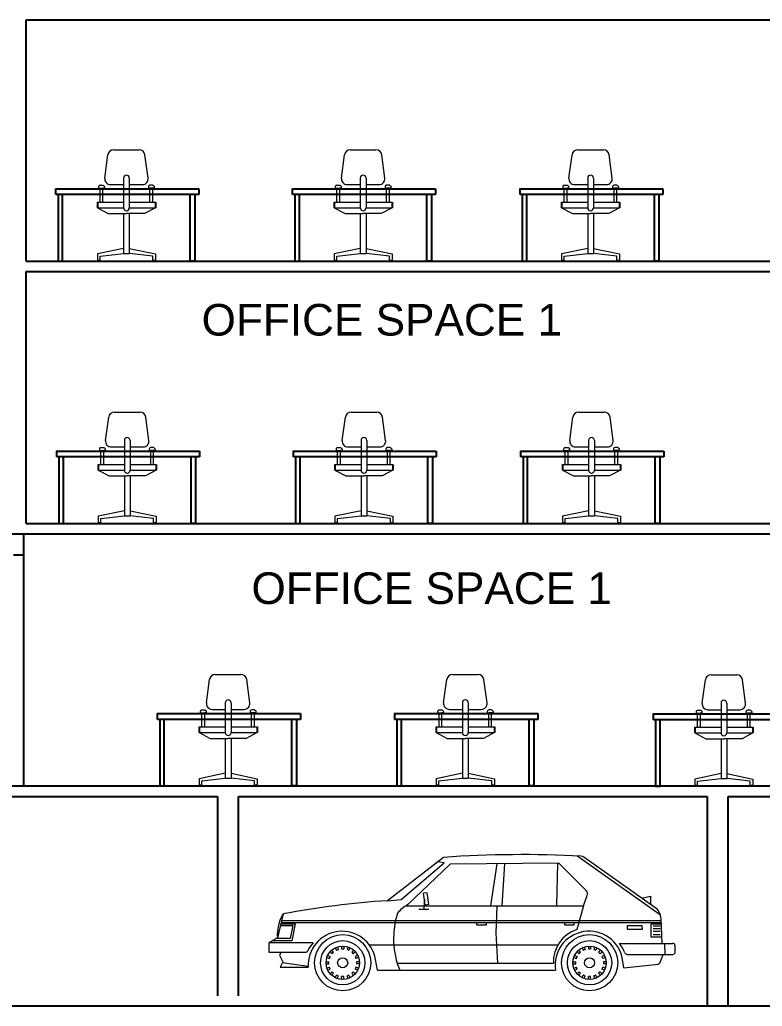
# Model space of a CAD drawing. Header units: millimetres. Extents: x 587797 to 2274247, y 1711 to 439204.
# Drawn here: x 886559 to 897173, y 278373 to 292473 of the extents above; entities that cross this region are included whole.
import ezdxf

# ---------------------------------------------------------------- set-up
doc = ezdxf.new("R2010")
doc.units = ezdxf.units.MM
doc.layers.add('finiture', color=7, linetype='Continuous', lineweight=20)
doc.styles.get("Standard").update_dxf_attribs({"font": 'arial.ttf'})

msp = doc.modelspace()

# ---------------------------------------------------------------- linework, layer by layer
for p, q in [((886650.089, 292472.571, 1025.827), (911635.96, 292472.571, 1025.827)), ((886650.089, 289022.571, 1025.827), (886650.089, 292472.571, 1025.827)), ((887068.657, 290055.093, 1025.827), (889118.345, 290055.093, 1025.827)), ((887076.127, 289973.338, 1025.827), (887076.127, 290055.093, 1025.827)), ((889118.345, 290055.093, 1025.827), (889118.345, 289973.338, 1025.827)), ((890452.034, 290055.093, 1025.827), (892501.722, 290055.093, 1025.827)), ((890459.504, 289973.338, 1025.827), (890459.504, 290055.093, 1025.827)), ((892501.722, 290055.093, 1025.827), (892501.722, 289973.338, 1025.827)), ((893703.401, 290055.093, 1025.827), (895753.089, 290055.093, 1025.827)), ((893710.871, 289973.338, 1025.827), (893710.871, 290055.093, 1025.827)), ((895753.089, 290055.093, 1025.827), (895753.089, 289973.338, 1025.827)), ((889118.345, 289973.338, 1025.827), (887076.127, 289973.338, 1025.827)), ((887106.454, 289973.338, 1025.827), (887106.454, 289022.571, 1025.827)), ((887172.439, 289022.571, 1025.827), (887172.439, 289973.338, 1025.827)), ((888995.505, 289022.571, 1025.827), (888995.505, 289973.338, 1025.827)), ((889061.49, 289973.338, 1025.827), (889061.49, 289022.571, 1025.827)), ((892501.722, 289973.338, 1025.827), (890459.504, 289973.338, 1025.827)), ((890489.831, 289973.338, 1025.827), (890489.831, 289022.571, 1025.827)), ((890555.816, 289022.571, 1025.827), (890555.816, 289973.338, 1025.827)), ((892378.882, 289022.571, 1025.827), (892378.882, 289973.338, 1025.827)), ((892444.867, 289973.338, 1025.827), (892444.867, 289022.571, 1025.827)), ((895753.089, 289973.338, 1025.827), (893710.871, 289973.338, 1025.827)), ((893741.198, 289973.338, 1025.827), (893741.198, 289022.571, 1025.827)), ((893807.183, 289022.571, 1025.827), (893807.183, 289973.338, 1025.827)), ((895630.249, 289022.571, 1025.827), (895630.249, 289973.338, 1025.827)), ((895696.234, 289973.338, 1025.827), (895696.234, 289022.571, 1025.827)), ((887668.971, 289867.098, 442.155), (887668.971, 289784.097, 442.155)), ((888498.972, 289867.098, 442.155), (888498.972, 289784.097, 442.155)), ((891052.348, 289867.098, 442.155), (891052.348, 289784.097, 442.155)), ((891882.35, 289867.098, 442.155), (891882.35, 289784.097, 442.155)), ((894303.715, 289867.098, 442.155), (894303.715, 289784.097, 442.155)), ((895133.717, 289867.098, 442.155), (895133.717, 289784.097, 442.155)), ((886650.089, 289022.571, 1025.827), (911635.96, 289022.571, 1025.827)), ((887106.454, 289022.571, 1025.827), (887106.454, 289022.571, 1025.827)), ((887106.454, 289022.571, 1025.827), (887172.439, 289022.571, 1025.827)), ((889061.49, 289022.571, 1025.827), (888995.505, 289022.571, 1025.827)), ((889061.49, 289022.571, 1025.827), (889061.49, 289022.571, 1025.827)), ((890489.831, 289022.571, 1025.827), (890489.831, 289022.571, 1025.827)), ((890489.831, 289022.571, 1025.827), (890555.816, 289022.571, 1025.827)), ((892444.867, 289022.571, 1025.827), (892378.882, 289022.571, 1025.827)), ((892444.867, 289022.571, 1025.827), (892444.867, 289022.571, 1025.827)), ((893741.198, 289022.571, 1025.827), (893741.198, 289022.571, 1025.827)), ((893741.198, 289022.571, 1025.827), (893807.183, 289022.571, 1025.827)), ((895696.234, 289022.571, 1025.827), (895630.249, 289022.571, 1025.827)), ((895696.234, 289022.571, 1025.827), (895696.234, 289022.571, 1025.827)), ((886650.089, 288872.571, 1025.827), (911635.96, 288872.571, 1025.827)), ((886650.089, 285272.571, 1025.827), (886650.089, 288872.571, 1025.827)), ((887080.802, 286305.093, 1025.827), (889130.49, 286305.093, 1025.827)), ((887088.272, 286223.338, 1025.827), (887088.272, 286305.093, 1025.827)), ((889130.49, 286305.093, 1025.827), (889130.49, 286223.338, 1025.827)), ((890464.179, 286305.093, 1025.827), (892513.867, 286305.093, 1025.827)), ((890471.649, 286223.338, 1025.827), (890471.649, 286305.093, 1025.827)), ((892513.867, 286305.093, 1025.827), (892513.867, 286223.338, 1025.827)), ((893715.546, 286305.093, 1025.827), (895765.234, 286305.093, 1025.827)), ((893723.016, 286223.338, 1025.827), (893723.016, 286305.093, 1025.827)), ((895765.234, 286305.093, 1025.827), (895765.234, 286223.338, 1025.827)), ((889130.49, 286223.338, 1025.827), (887088.272, 286223.338, 1025.827)), ((887118.599, 286223.338, 1025.827), (887118.599, 285272.571, 1025.827)), ((887184.584, 285272.571, 1025.827), (887184.584, 286223.338, 1025.827)), ((887681.116, 286117.098, 442.155), (887681.116, 286034.097, 442.155)), ((888511.118, 286117.098, 442.155), (888511.118, 286034.097, 442.155)), ((889007.65, 285272.571, 1025.827), (889007.65, 286223.338, 1025.827)), ((889073.635, 286223.338, 1025.827), (889073.635, 285272.571, 1025.827)), ((892513.867, 286223.338, 1025.827), (890471.649, 286223.338, 1025.827)), ((890501.976, 286223.338, 1025.827), (890501.976, 285272.571, 1025.827)), ((890567.961, 285272.571, 1025.827), (890567.961, 286223.338, 1025.827)), ((891064.494, 286117.098, 442.155), (891064.494, 286034.097, 442.155)), ((891894.495, 286117.098, 442.155), (891894.495, 286034.097, 442.155)), ((892391.027, 285272.571, 1025.827), (892391.027, 286223.338, 1025.827)), ((892457.012, 286223.338, 1025.827), (892457.012, 285272.571, 1025.827)), ((895765.234, 286223.338, 1025.827), (893723.016, 286223.338, 1025.827)), ((893753.343, 286223.338, 1025.827), (893753.343, 285272.571, 1025.827)), ((893819.328, 285272.571, 1025.827), (893819.328, 286223.338, 1025.827)), ((894315.861, 286117.098, 442.155), (894315.861, 286034.097, 442.155)), ((895145.862, 286117.098, 442.155), (895145.862, 286034.097, 442.155)), ((895642.394, 285272.571, 1025.827), (895642.394, 286223.338, 1025.827)), ((895708.379, 286223.338, 1025.827), (895708.379, 285272.571, 1025.827)), ((886650.089, 285272.571, 1025.827), (911635.96, 285272.571, 1025.827)), ((887118.599, 285272.571, 1025.827), (887118.599, 285272.571, 1025.827)), ((887118.599, 285272.571, 1025.827), (887184.584, 285272.571, 1025.827)), ((889073.635, 285272.571, 1025.827), (889007.65, 285272.571, 1025.827)), ((889073.635, 285272.571, 1025.827), (889073.635, 285272.571, 1025.827)), ((890501.976, 285272.571, 1025.827), (890501.976, 285272.571, 1025.827)), ((890501.976, 285272.571, 1025.827), (890567.961, 285272.571, 1025.827)), ((892457.012, 285272.571, 1025.827), (892391.027, 285272.571, 1025.827)), ((892457.012, 285272.571, 1025.827), (892457.012, 285272.571, 1025.827)), ((893753.343, 285272.571, 1025.827), (893753.343, 285272.571, 1025.827)), ((893753.343, 285272.571, 1025.827), (893819.328, 285272.571, 1025.827)), ((895708.379, 285272.571, 1025.827), (895642.394, 285272.571, 1025.827)), ((895708.379, 285272.571, 1025.827), (895708.379, 285272.571, 1025.827)), ((863015.96, 285122.571, 1025.827), (896635.96, 285122.571, 1025.827)), ((886618.205, 281522.571, 1025.827), (886618.205, 285122.571, 1025.827)), ((896635.96, 285122.571, 1025.827), (911635.96, 285122.571, 1025.827)), ((886468.205, 284822.571, 1025.827), (886618.205, 284822.571, 1025.827)), ((888522.204, 282555.093, 1025.827), (890571.892, 282555.093, 1025.827)), ((888529.674, 282473.338, 1025.827), (888529.674, 282555.093, 1025.827)), ((890571.892, 282473.338, 1025.827), (888529.674, 282473.338, 1025.827)), ((888560.001, 282473.338, 1025.827), (888560.001, 281522.571, 1025.827)), ((888625.986, 281522.571, 1025.827), (888625.986, 282473.338, 1025.827)), ((890449.052, 281522.571, 1025.827), (890449.052, 282473.338, 1025.827)), ((890515.037, 282473.338, 1025.827), (890515.037, 281522.571, 1025.827)), ((890571.892, 282555.093, 1025.827), (890571.892, 282473.338, 1025.827)), ((891913.144, 282555.093, 1025.827), (893962.832, 282555.093, 1025.827)), ((891920.614, 282473.338, 1025.827), (891920.614, 282555.093, 1025.827)), ((893962.832, 282473.338, 1025.827), (891920.614, 282473.338, 1025.827)), ((891950.941, 282473.338, 1025.827), (891950.941, 281522.571, 1025.827)), ((892016.926, 281522.571, 1025.827), (892016.926, 282473.338, 1025.827)), ((893839.992, 281522.571, 1025.827), (893839.992, 282473.338, 1025.827)), ((893905.977, 282473.338, 1025.827), (893905.977, 281522.571, 1025.827)), ((893962.832, 282555.093, 1025.827), (893962.832, 282473.338, 1025.827)), ((895609.23, 282550.265, 583.672), (897658.919, 282550.265, 583.672)), ((895616.7, 282468.509, 583.672), (895616.7, 282550.265, 583.672)), ((897658.919, 282468.509, 583.672), (895616.7, 282468.509, 583.672)), ((895647.028, 282468.509, 583.672), (895647.028, 281517.743, 583.672)), ((895713.013, 281517.743, 583.672), (895713.013, 282468.509, 583.672)), ((889122.518, 282367.098, 442.155), (889122.518, 282284.097, 442.155)), ((889952.52, 282367.098, 442.155), (889952.52, 282284.097, 442.155)), ((892513.458, 282367.098, 442.155), (892513.458, 282284.097, 442.155)), ((893343.46, 282367.098, 442.155), (893343.46, 282284.097, 442.155)), ((896209.545, 282362.269), (896209.545, 282279.269)), ((897039.546, 282362.269), (897039.546, 282279.269)), ((863015.96, 281522.571, 1025.827), (954555.96, 281522.571, 1025.827)), ((888560.001, 281522.571, 1025.827), (888560.001, 281522.571, 1025.827)), ((888560.001, 281522.571, 1025.827), (888625.986, 281522.571, 1025.827)), ((890515.037, 281522.571, 1025.827), (890449.052, 281522.571, 1025.827)), ((890515.037, 281522.571, 1025.827), (890515.037, 281522.571, 1025.827)), ((891950.941, 281522.571, 1025.827), (891950.941, 281522.571, 1025.827)), ((891950.941, 281522.571, 1025.827), (892016.926, 281522.571, 1025.827)), ((893905.977, 281522.571, 1025.827), (893839.992, 281522.571, 1025.827)), ((893905.977, 281522.571, 1025.827), (893905.977, 281522.571, 1025.827)), ((895647.028, 281517.743, 583.672), (895647.028, 281517.743, 583.672)), ((895647.028, 281517.743, 583.672), (895713.013, 281517.743, 583.672)), ((875684.062, 281372.571, 1025.827), (889384.062, 281372.571, 1025.827)), ((884761.867, 281372.571, 1025.827), (889384.062, 281372.571, 1025.827)), ((889384.062, 281372.571), (889384.062, 278522.571)), ((889684.062, 281372.571, 1025.827), (896384.062, 281372.571, 1025.827)), ((889684.062, 281372.571, 1025.827), (896384.062, 281372.571, 1025.827)), ((889684.062, 278522.571), (889684.062, 281372.571)), ((896384.062, 281372.571), (896384.062, 278372.571, 1025.827)), ((896684.062, 281372.571, 1025.827), (924384.062, 281372.571, 1025.827)), ((896684.062, 281372.571, 1025.827), (924384.062, 281372.571, 1025.827)), ((896684.062, 278372.571, 1025.827), (896684.062, 281372.571)), ((954785.96, 278372.571, 1025.827), (862704.517, 278372.571, 1025.827))]:
    msp.add_line(p, q)
at = {"layer": 'finiture', "linetype": 'Continuous'}
for p, q in [((887900.706, 290614.099, 442.155), (888267.237, 290614.099, 442.155)), ((891284.083, 290614.099, 442.155), (891650.614, 290614.099, 442.155)), ((894535.451, 290614.099, 442.155), (894901.981, 290614.099, 442.155)), ((887774.081, 290210.09, 442.155), (887818.437, 290542.09, 442.155)), ((888393.863, 290210.09, 442.155), (888349.506, 290542.09, 442.155)), ((891157.458, 290210.09, 442.155), (891201.814, 290542.09, 442.155)), ((891777.24, 290210.09, 442.155), (891732.883, 290542.09, 442.155)), ((894408.825, 290210.09, 442.155), (894453.181, 290542.09, 442.155)), ((895028.607, 290210.09, 442.155), (894984.251, 290542.09, 442.155)), ((888042.472, 290210.09, 442.155), (888042.472, 289784.097, 442.155)), ((888125.472, 290210.09, 442.155), (888125.472, 289784.097, 442.155)), ((891425.849, 290210.09, 442.155), (891425.849, 289784.097, 442.155)), ((891508.849, 290210.09, 442.155), (891508.849, 289784.097, 442.155)), ((894677.216, 290210.09, 442.155), (894677.216, 289784.097, 442.155)), ((894760.216, 290210.09, 442.155), (894760.216, 289784.097, 442.155)), ((887686.751, 290065.838, 442.155), (887749.228, 290065.838, 442.155)), ((887707.727, 290107.339, 442.155), (887749.228, 290107.339, 442.155)), ((887707.727, 289867.098, 442.155), (887707.727, 290065.838, 442.155)), ((887749.228, 289867.098, 442.155), (887749.228, 290065.838, 442.155)), ((887770.204, 290065.838, 442.155), (887749.228, 290065.838, 442.155)), ((887856.35, 290116.098, 442.155), (888042.472, 290116.098, 442.155)), ((888125.472, 290116.098, 442.155), (888311.594, 290116.098, 442.155)), ((888397.739, 290065.838, 442.155), (888418.716, 290065.838, 442.155)), ((888460.216, 290107.339, 442.155), (888418.716, 290107.339, 442.155)), ((888481.193, 290065.838, 442.155), (888418.716, 290065.838, 442.155)), ((888418.716, 289867.098, 442.155), (888418.716, 290065.838, 442.155)), ((888460.216, 289867.098, 442.155), (888460.216, 290065.838, 442.155)), ((891070.128, 290065.838, 442.155), (891132.605, 290065.838, 442.155)), ((891091.105, 290107.339, 442.155), (891132.605, 290107.339, 442.155)), ((891091.105, 289867.098, 442.155), (891091.105, 290065.838, 442.155)), ((891132.605, 289867.098, 442.155), (891132.605, 290065.838, 442.155)), ((891153.582, 290065.838, 442.155), (891132.605, 290065.838, 442.155)), ((891239.727, 290116.098, 442.155), (891425.849, 290116.098, 442.155)), ((891508.849, 290116.098, 442.155), (891694.971, 290116.098, 442.155)), ((891781.116, 290065.838, 442.155), (891802.093, 290065.838, 442.155)), ((891843.593, 290107.339, 442.155), (891802.093, 290107.339, 442.155)), ((891864.57, 290065.838, 442.155), (891802.093, 290065.838, 442.155)), ((891802.093, 289867.098, 442.155), (891802.093, 290065.838, 442.155)), ((891843.593, 289867.098, 442.155), (891843.593, 290065.838, 442.155)), ((894321.495, 290065.838, 442.155), (894383.972, 290065.838, 442.155)), ((894342.472, 290107.339, 442.155), (894383.972, 290107.339, 442.155)), ((894342.472, 289867.098, 442.155), (894342.472, 290065.838, 442.155)), ((894383.972, 289867.098, 442.155), (894383.972, 290065.838, 442.155)), ((894404.949, 290065.838, 442.155), (894383.972, 290065.838, 442.155)), ((894491.094, 290116.098, 442.155), (894677.216, 290116.098, 442.155)), ((894760.216, 290116.098, 442.155), (894946.338, 290116.098, 442.155)), ((895032.483, 290065.838, 442.155), (895053.46, 290065.838, 442.155)), ((895094.96, 290107.339, 442.155), (895053.46, 290107.339, 442.155)), ((895115.937, 290065.838, 442.155), (895053.46, 290065.838, 442.155)), ((895053.46, 289867.098, 442.155), (895053.46, 290065.838, 442.155)), ((895094.96, 289867.098, 442.155), (895094.96, 290065.838, 442.155)), ((887668.971, 289867.098, 442.155), (888042.472, 289867.098, 442.155)), ((887668.971, 289784.097, 442.155), (887825.389, 289701.666, 442.155)), ((887668.971, 289784.097, 442.155), (888042.472, 289784.097, 442.155)), ((888125.472, 289867.098, 442.155), (888498.972, 289867.098, 442.155)), ((888125.472, 289784.097, 442.155), (888498.972, 289784.097, 442.155)), ((888498.972, 289784.097, 442.155), (888342.554, 289701.666, 442.155)), ((891052.348, 289867.098, 442.155), (891425.849, 289867.098, 442.155)), ((891052.348, 289784.097, 442.155), (891208.766, 289701.666, 442.155)), ((891052.348, 289784.097, 442.155), (891425.849, 289784.097, 442.155)), ((891508.849, 289867.098, 442.155), (891882.35, 289867.098, 442.155)), ((891508.849, 289784.097, 442.155), (891882.35, 289784.097, 442.155)), ((891882.35, 289784.097, 442.155), (891725.931, 289701.666, 442.155)), ((894303.715, 289867.098, 442.155), (894677.216, 289867.098, 442.155)), ((894303.715, 289784.097, 442.155), (894460.134, 289701.666, 442.155)), ((894303.715, 289784.097, 442.155), (894677.216, 289784.097, 442.155)), ((894760.216, 289867.098, 442.155), (895133.717, 289867.098, 442.155)), ((894760.216, 289784.097, 442.155), (895133.717, 289784.097, 442.155)), ((895133.717, 289784.097, 442.155), (894977.298, 289701.666, 442.155)), ((887825.389, 289701.666, 442.155), (888083.972, 289701.666, 442.155)), ((888042.472, 289701.666, 442.155), (888042.472, 289131.77, 442.155)), ((888342.554, 289701.666, 442.155), (888083.972, 289701.666, 442.155)), ((888125.472, 289701.666, 442.155), (888125.472, 289131.77, 442.155)), ((891208.766, 289701.666, 442.155), (891467.349, 289701.666, 442.155)), ((891425.849, 289701.666, 442.155), (891425.849, 289131.77, 442.155)), ((891725.931, 289701.666, 442.155), (891467.349, 289701.666, 442.155)), ((891508.849, 289701.666, 442.155), (891508.849, 289131.77, 442.155)), ((894460.134, 289701.666, 442.155), (894718.716, 289701.666, 442.155)), ((894677.216, 289701.666, 442.155), (894677.216, 289131.77, 442.155)), ((894977.298, 289701.666, 442.155), (894718.716, 289701.666, 442.155)), ((894760.216, 289701.666, 442.155), (894760.216, 289131.77, 442.155)), ((888042.472, 289203.44, 442.155), (887668.971, 289125.255, 442.155)), ((888125.472, 289203.44, 442.155), (888498.972, 289125.255, 442.155)), ((891425.849, 289203.44, 442.155), (891052.348, 289125.255, 442.155)), ((891508.849, 289203.44, 442.155), (891882.35, 289125.255, 442.155)), ((894677.216, 289203.44, 442.155), (894303.715, 289125.255, 442.155)), ((894760.216, 289203.44, 442.155), (895133.717, 289125.255, 442.155)), ((887668.971, 289125.255, 442.155), (887668.971, 289037.096, 442.155)), ((887706.924, 289094.85, 442.155), (888042.472, 289131.77, 442.155)), ((887706.924, 289037.096, 442.155), (887706.924, 289094.85, 442.155)), ((888042.472, 289131.77, 442.155), (888125.472, 289131.77, 442.155)), ((888461.02, 289094.85, 442.155), (888125.472, 289131.77, 442.155)), ((888461.02, 289037.096, 442.155), (888461.02, 289094.85, 442.155)), ((888498.972, 289125.255, 442.155), (888498.972, 289037.096, 442.155)), ((891052.348, 289125.255, 442.155), (891052.348, 289037.096, 442.155)), ((891090.301, 289094.85, 442.155), (891425.849, 289131.77, 442.155)), ((891090.301, 289037.096, 442.155), (891090.301, 289094.85, 442.155)), ((891425.849, 289131.77, 442.155), (891508.849, 289131.77, 442.155)), ((891844.397, 289094.85, 442.155), (891508.849, 289131.77, 442.155)), ((891844.397, 289037.096, 442.155), (891844.397, 289094.85, 442.155)), ((891882.35, 289125.255, 442.155), (891882.35, 289037.096, 442.155)), ((894303.715, 289125.255, 442.155), (894303.715, 289037.096, 442.155)), ((894341.668, 289094.85, 442.155), (894677.216, 289131.77, 442.155)), ((894341.668, 289037.096, 442.155), (894341.668, 289094.85, 442.155)), ((894677.216, 289131.77, 442.155), (894760.216, 289131.77, 442.155)), ((895095.764, 289094.85, 442.155), (894760.216, 289131.77, 442.155)), ((895095.764, 289037.096, 442.155), (895095.764, 289094.85, 442.155)), ((895133.717, 289125.255, 442.155), (895133.717, 289037.096, 442.155)), ((887668.971, 289037.096, 442.155), (887706.924, 289037.096, 442.155)), ((888461.02, 289037.096, 442.155), (888498.972, 289037.096, 442.155)), ((891052.348, 289037.096, 442.155), (891090.301, 289037.096, 442.155)), ((891844.397, 289037.096, 442.155), (891882.35, 289037.096, 442.155)), ((894303.715, 289037.096, 442.155), (894341.668, 289037.096, 442.155)), ((895095.764, 289037.096, 442.155), (895133.717, 289037.096, 442.155)), ((887912.852, 286864.099, 442.155), (888279.382, 286864.099, 442.155)), ((891296.229, 286864.099, 442.155), (891662.76, 286864.099, 442.155)), ((894547.596, 286864.099, 442.155), (894914.127, 286864.099, 442.155)), ((887786.226, 286460.09, 442.155), (887830.582, 286792.09, 442.155)), ((888406.008, 286460.09, 442.155), (888361.652, 286792.09, 442.155)), ((891169.603, 286460.09, 442.155), (891213.96, 286792.09, 442.155)), ((891789.385, 286460.09, 442.155), (891745.029, 286792.09, 442.155)), ((894420.97, 286460.09, 442.155), (894465.327, 286792.09, 442.155)), ((895040.752, 286460.09, 442.155), (894996.396, 286792.09, 442.155)), ((888054.617, 286460.09, 442.155), (888054.617, 286034.097, 442.155)), ((888137.617, 286460.09, 442.155), (888137.617, 286034.097, 442.155)), ((891437.994, 286460.09, 442.155), (891437.994, 286034.097, 442.155)), ((891520.994, 286460.09, 442.155), (891520.994, 286034.097, 442.155)), ((894689.361, 286460.09, 442.155), (894689.361, 286034.097, 442.155)), ((894772.361, 286460.09, 442.155), (894772.361, 286034.097, 442.155)), ((887698.896, 286315.838, 442.155), (887761.373, 286315.838, 442.155)), ((887719.873, 286357.339, 442.155), (887761.373, 286357.339, 442.155)), ((887719.873, 286117.098, 442.155), (887719.873, 286315.838, 442.155)), ((887761.373, 286117.098, 442.155), (887761.373, 286315.838, 442.155)), ((887782.35, 286315.838, 442.155), (887761.373, 286315.838, 442.155)), ((887868.495, 286366.098, 442.155), (888054.617, 286366.098, 442.155)), ((888137.617, 286366.098, 442.155), (888323.739, 286366.098, 442.155)), ((888409.884, 286315.838, 442.155), (888430.861, 286315.838, 442.155)), ((888472.361, 286357.339, 442.155), (888430.861, 286357.339, 442.155)), ((888493.338, 286315.838, 442.155), (888430.861, 286315.838, 442.155)), ((888430.861, 286117.098, 442.155), (888430.861, 286315.838, 442.155)), ((888472.361, 286117.098, 442.155), (888472.361, 286315.838, 442.155)), ((891082.273, 286315.838, 442.155), (891144.75, 286315.838, 442.155)), ((891103.25, 286357.339, 442.155), (891144.75, 286357.339, 442.155)), ((891103.25, 286117.098, 442.155), (891103.25, 286315.838, 442.155)), ((891144.75, 286117.098, 442.155), (891144.75, 286315.838, 442.155)), ((891165.727, 286315.838, 442.155), (891144.75, 286315.838, 442.155)), ((891251.872, 286366.098, 442.155), (891437.994, 286366.098, 442.155)), ((891520.994, 286366.098, 442.155), (891707.116, 286366.098, 442.155)), ((891793.262, 286315.838, 442.155), (891814.238, 286315.838, 442.155)), ((891855.738, 286357.339, 442.155), (891814.238, 286357.339, 442.155)), ((891876.715, 286315.838, 442.155), (891814.238, 286315.838, 442.155)), ((891814.238, 286117.098, 442.155), (891814.238, 286315.838, 442.155)), ((891855.738, 286117.098, 442.155), (891855.738, 286315.838, 442.155)), ((894333.64, 286315.838, 442.155), (894396.117, 286315.838, 442.155)), ((894354.617, 286357.339, 442.155), (894396.117, 286357.339, 442.155)), ((894354.617, 286117.098, 442.155), (894354.617, 286315.838, 442.155)), ((894396.117, 286117.098, 442.155), (894396.117, 286315.838, 442.155)), ((894417.094, 286315.838, 442.155), (894396.117, 286315.838, 442.155)), ((894503.239, 286366.098, 442.155), (894689.361, 286366.098, 442.155)), ((894772.361, 286366.098, 442.155), (894958.483, 286366.098, 442.155)), ((895044.629, 286315.838, 442.155), (895065.605, 286315.838, 442.155)), ((895107.106, 286357.339, 442.155), (895065.605, 286357.339, 442.155)), ((895128.082, 286315.838, 442.155), (895065.605, 286315.838, 442.155)), ((895065.605, 286117.098, 442.155), (895065.605, 286315.838, 442.155)), ((895107.106, 286117.098, 442.155), (895107.106, 286315.838, 442.155)), ((887681.116, 286117.098, 442.155), (888054.617, 286117.098, 442.155)), ((888137.617, 286117.098, 442.155), (888511.118, 286117.098, 442.155)), ((891064.494, 286117.098, 442.155), (891437.994, 286117.098, 442.155)), ((891520.994, 286117.098, 442.155), (891894.495, 286117.098, 442.155)), ((894315.861, 286117.098, 442.155), (894689.361, 286117.098, 442.155)), ((894772.361, 286117.098, 442.155), (895145.862, 286117.098, 442.155)), ((887681.116, 286034.097, 442.155), (887837.535, 285951.666, 442.155)), ((887681.116, 286034.097, 442.155), (888054.617, 286034.097, 442.155)), ((887837.535, 285951.666, 442.155), (888096.117, 285951.666, 442.155)), ((888054.617, 285951.666, 442.155), (888054.617, 285381.77, 442.155)), ((888354.699, 285951.666, 442.155), (888096.117, 285951.666, 442.155)), ((888137.617, 286034.097, 442.155), (888511.118, 286034.097, 442.155)), ((888137.617, 285951.666, 442.155), (888137.617, 285381.77, 442.155)), ((888511.118, 286034.097, 442.155), (888354.699, 285951.666, 442.155)), ((891064.494, 286034.097, 442.155), (891220.912, 285951.666, 442.155)), ((891064.494, 286034.097, 442.155), (891437.994, 286034.097, 442.155)), ((891220.912, 285951.666, 442.155), (891479.494, 285951.666, 442.155)), ((891437.994, 285951.666, 442.155), (891437.994, 285381.77, 442.155)), ((891738.077, 285951.666, 442.155), (891479.494, 285951.666, 442.155)), ((891520.994, 286034.097, 442.155), (891894.495, 286034.097, 442.155)), ((891520.994, 285951.666, 442.155), (891520.994, 285381.77, 442.155)), ((891894.495, 286034.097, 442.155), (891738.077, 285951.666, 442.155)), ((894315.861, 286034.097, 442.155), (894472.279, 285951.666, 442.155)), ((894315.861, 286034.097, 442.155), (894689.361, 286034.097, 442.155)), ((894472.279, 285951.666, 442.155), (894730.861, 285951.666, 442.155)), ((894689.361, 285951.666, 442.155), (894689.361, 285381.77, 442.155)), ((894989.444, 285951.666, 442.155), (894730.861, 285951.666, 442.155)), ((894772.361, 286034.097, 442.155), (895145.862, 286034.097, 442.155)), ((894772.361, 285951.666, 442.155), (894772.361, 285381.77, 442.155)), ((895145.862, 286034.097, 442.155), (894989.444, 285951.666, 442.155)), ((888054.617, 285453.44, 442.155), (887681.116, 285375.255, 442.155)), ((888137.617, 285453.44, 442.155), (888511.118, 285375.255, 442.155)), ((891437.994, 285453.44, 442.155), (891064.494, 285375.255, 442.155)), ((891520.994, 285453.44, 442.155), (891894.495, 285375.255, 442.155)), ((894689.361, 285453.44, 442.155), (894315.861, 285375.255, 442.155)), ((894772.361, 285453.44, 442.155), (895145.862, 285375.255, 442.155)), ((887681.116, 285375.255, 442.155), (887681.116, 285287.096, 442.155)), ((887681.116, 285287.096, 442.155), (887719.069, 285287.096, 442.155)), ((887719.069, 285344.85, 442.155), (888054.617, 285381.77, 442.155)), ((887719.069, 285287.096, 442.155), (887719.069, 285344.85, 442.155)), ((888054.617, 285381.77, 442.155), (888137.617, 285381.77, 442.155)), ((888473.165, 285344.85, 442.155), (888137.617, 285381.77, 442.155)), ((888473.165, 285287.096, 442.155), (888473.165, 285344.85, 442.155)), ((888473.165, 285287.096, 442.155), (888511.118, 285287.096, 442.155)), ((888511.118, 285375.255, 442.155), (888511.118, 285287.096, 442.155)), ((891064.494, 285375.255, 442.155), (891064.494, 285287.096, 442.155)), ((891064.494, 285287.096, 442.155), (891102.446, 285287.096, 442.155)), ((891102.446, 285344.85, 442.155), (891437.994, 285381.77, 442.155)), ((891102.446, 285287.096, 442.155), (891102.446, 285344.85, 442.155)), ((891437.994, 285381.77, 442.155), (891520.994, 285381.77, 442.155)), ((891856.542, 285344.85, 442.155), (891520.994, 285381.77, 442.155)), ((891856.542, 285287.096, 442.155), (891856.542, 285344.85, 442.155)), ((891856.542, 285287.096, 442.155), (891894.495, 285287.096, 442.155)), ((891894.495, 285375.255, 442.155), (891894.495, 285287.096, 442.155)), ((894315.861, 285375.255, 442.155), (894315.861, 285287.096, 442.155)), ((894315.861, 285287.096, 442.155), (894353.813, 285287.096, 442.155)), ((894353.813, 285344.85, 442.155), (894689.361, 285381.77, 442.155)), ((894353.813, 285287.096, 442.155), (894353.813, 285344.85, 442.155)), ((894689.361, 285381.77, 442.155), (894772.361, 285381.77, 442.155)), ((895107.909, 285344.85, 442.155), (894772.361, 285381.77, 442.155)), ((895107.909, 285287.096, 442.155), (895107.909, 285344.85, 442.155)), ((895107.909, 285287.096, 442.155), (895145.862, 285287.096, 442.155)), ((895145.862, 285375.255, 442.155), (895145.862, 285287.096, 442.155)), ((889227.628, 282710.09, 442.155), (889271.984, 283042.09, 442.155)), ((889354.254, 283114.099, 442.155), (889720.784, 283114.099, 442.155)), ((889847.41, 282710.09, 442.155), (889803.054, 283042.09, 442.155)), ((892618.568, 282710.09, 442.155), (892662.924, 283042.09, 442.155)), ((892745.194, 283114.099, 442.155), (893111.724, 283114.099, 442.155)), ((893238.35, 282710.09, 442.155), (893193.993, 283042.09, 442.155)), ((896314.655, 282705.261), (896359.011, 283037.262)), ((896441.28, 283109.27), (896807.811, 283109.27)), ((896934.437, 282705.261), (896890.08, 283037.262)), ((889496.019, 282710.09, 442.155), (889496.019, 282284.097, 442.155)), ((889579.019, 282710.09, 442.155), (889579.019, 282284.097, 442.155)), ((892886.959, 282710.09, 442.155), (892886.959, 282284.097, 442.155)), ((892969.959, 282710.09, 442.155), (892969.959, 282284.097, 442.155)), ((896583.046, 282705.261), (896583.046, 282279.269)), ((896666.046, 282705.261), (896666.046, 282279.269)), ((889140.298, 282565.838, 442.155), (889202.775, 282565.838, 442.155)), ((889161.275, 282607.339, 442.155), (889202.775, 282607.339, 442.155)), ((889161.275, 282367.098, 442.155), (889161.275, 282565.838, 442.155)), ((889202.775, 282367.098, 442.155), (889202.775, 282565.838, 442.155)), ((889223.752, 282565.838, 442.155), (889202.775, 282565.838, 442.155)), ((889309.897, 282616.098, 442.155), (889496.019, 282616.098, 442.155)), ((889579.019, 282616.098, 442.155), (889765.141, 282616.098, 442.155)), ((889851.286, 282565.838, 442.155), (889872.263, 282565.838, 442.155)), ((889913.763, 282607.339, 442.155), (889872.263, 282607.339, 442.155)), ((889934.74, 282565.838, 442.155), (889872.263, 282565.838, 442.155)), ((889872.263, 282367.098, 442.155), (889872.263, 282565.838, 442.155)), ((889913.763, 282367.098, 442.155), (889913.763, 282565.838, 442.155)), ((892531.238, 282565.838, 442.155), (892593.715, 282565.838, 442.155)), ((892552.215, 282607.339, 442.155), (892593.715, 282607.339, 442.155)), ((892552.215, 282367.098, 442.155), (892552.215, 282565.838, 442.155)), ((892593.715, 282367.098, 442.155), (892593.715, 282565.838, 442.155)), ((892614.692, 282565.838, 442.155), (892593.715, 282565.838, 442.155)), ((892700.837, 282616.098, 442.155), (892886.959, 282616.098, 442.155)), ((892969.959, 282616.098, 442.155), (893156.081, 282616.098, 442.155)), ((893242.226, 282565.838, 442.155), (893263.203, 282565.838, 442.155)), ((893304.703, 282607.339, 442.155), (893263.203, 282607.339, 442.155)), ((893325.68, 282565.838, 442.155), (893263.203, 282565.838, 442.155)), ((893263.203, 282367.098, 442.155), (893263.203, 282565.838, 442.155)), ((893304.703, 282367.098, 442.155), (893304.703, 282565.838, 442.155)), ((896248.301, 282602.51), (896289.801, 282602.51)), ((896396.924, 282611.27), (896583.046, 282611.27)), ((896666.046, 282611.27), (896852.168, 282611.27)), ((897000.79, 282602.51), (896959.29, 282602.51)), ((896227.325, 282561.01), (896289.801, 282561.01)), ((896248.301, 282362.269), (896248.301, 282561.01)), ((896289.801, 282362.269), (896289.801, 282561.01)), ((896310.778, 282561.01), (896289.801, 282561.01)), ((896938.313, 282561.01), (896959.29, 282561.01)), ((897021.767, 282561.01), (896959.29, 282561.01)), ((896959.29, 282362.269), (896959.29, 282561.01)), ((897000.79, 282362.269), (897000.79, 282561.01)), ((889122.518, 282367.098, 442.155), (889496.019, 282367.098, 442.155)), ((889122.518, 282284.097, 442.155), (889278.937, 282201.666, 442.155)), ((889122.518, 282284.097, 442.155), (889496.019, 282284.097, 442.155)), ((889579.019, 282367.098, 442.155), (889952.52, 282367.098, 442.155)), ((889579.019, 282284.097, 442.155), (889952.52, 282284.097, 442.155)), ((889952.52, 282284.097, 442.155), (889796.101, 282201.666, 442.155)), ((892513.458, 282367.098, 442.155), (892886.959, 282367.098, 442.155)), ((892513.458, 282284.097, 442.155), (892669.876, 282201.666, 442.155)), ((892513.458, 282284.097, 442.155), (892886.959, 282284.097, 442.155)), ((892969.959, 282367.098, 442.155), (893343.46, 282367.098, 442.155)), ((892969.959, 282284.097, 442.155), (893343.46, 282284.097, 442.155)), ((893343.46, 282284.097, 442.155), (893187.041, 282201.666, 442.155)), ((896209.545, 282362.269), (896583.046, 282362.269)), ((896666.046, 282362.269), (897039.546, 282362.269)), ((889278.937, 282201.666, 442.155), (889537.519, 282201.666, 442.155)), ((889496.019, 282201.666, 442.155), (889496.019, 281631.77, 442.155)), ((889796.101, 282201.666, 442.155), (889537.519, 282201.666, 442.155)), ((889579.019, 282201.666, 442.155), (889579.019, 281631.77, 442.155)), ((892669.876, 282201.666, 442.155), (892928.459, 282201.666, 442.155)), ((892886.959, 282201.666, 442.155), (892886.959, 281631.77, 442.155)), ((893187.041, 282201.666, 442.155), (892928.459, 282201.666, 442.155)), ((892969.959, 282201.666, 442.155), (892969.959, 281631.77, 442.155)), ((896209.545, 282279.269), (896365.963, 282196.838)), ((896209.545, 282279.269), (896583.046, 282279.269)), ((896365.963, 282196.838), (896624.546, 282196.838)), ((896583.046, 282196.838), (896583.046, 281626.942)), ((896883.128, 282196.838), (896624.546, 282196.838)), ((896666.046, 282279.269), (897039.546, 282279.269)), ((896666.046, 282196.838), (896666.046, 281626.942)), ((897039.546, 282279.269), (896883.128, 282196.838)), ((889496.019, 281703.44, 442.155), (889122.518, 281625.255, 442.155)), ((889122.518, 281625.255, 442.155), (889122.518, 281537.096, 442.155)), ((889160.471, 281594.85, 442.155), (889496.019, 281631.77, 442.155)), ((889160.471, 281537.096, 442.155), (889160.471, 281594.85, 442.155)), ((889496.019, 281631.77, 442.155), (889579.019, 281631.77, 442.155)), ((889579.019, 281703.44, 442.155), (889952.52, 281625.255, 442.155)), ((889914.567, 281594.85, 442.155), (889579.019, 281631.77, 442.155)), ((889914.567, 281537.096, 442.155), (889914.567, 281594.85, 442.155)), ((889952.52, 281625.255, 442.155), (889952.52, 281537.096, 442.155)), ((892886.959, 281703.44, 442.155), (892513.458, 281625.255, 442.155)), ((892513.458, 281625.255, 442.155), (892513.458, 281537.096, 442.155)), ((892551.411, 281594.85, 442.155), (892886.959, 281631.77, 442.155)), ((892551.411, 281537.096, 442.155), (892551.411, 281594.85, 442.155)), ((892886.959, 281631.77, 442.155), (892969.959, 281631.77, 442.155)), ((892969.959, 281703.44, 442.155), (893343.46, 281625.255, 442.155)), ((893305.507, 281594.85, 442.155), (892969.959, 281631.77, 442.155)), ((893305.507, 281537.096, 442.155), (893305.507, 281594.85, 442.155)), ((893343.46, 281625.255, 442.155), (893343.46, 281537.096, 442.155)), ((896583.046, 281698.612), (896209.545, 281620.427)), ((896209.545, 281620.427), (896209.545, 281532.268)), ((896247.498, 281590.021), (896583.046, 281626.942)), ((896247.498, 281532.268), (896247.498, 281590.021)), ((896583.046, 281626.942), (896666.046, 281626.942)), ((896666.046, 281698.612), (897039.546, 281620.427)), ((897001.594, 281590.021), (896666.046, 281626.942)), ((897001.594, 281532.268), (897001.594, 281590.021)), ((897039.546, 281620.427), (897039.546, 281532.268)), ((889122.518, 281537.096, 442.155), (889160.471, 281537.096, 442.155)), ((889914.567, 281537.096, 442.155), (889952.52, 281537.096, 442.155)), ((892513.458, 281537.096, 442.155), (892551.411, 281537.096, 442.155)), ((893305.507, 281537.096, 442.155), (893343.46, 281537.096, 442.155)), ((896209.545, 281532.268), (896247.498, 281532.268)), ((897001.594, 281532.268), (897039.546, 281532.268))]:
    msp.add_line(p, q, dxfattribs=at)
at = {"layer": 'finiture'}
for p, q in [((892618.186, 280500.164), (891814.821, 279881.556)), ((895717.749, 279675.063), (894522.266, 280520.596)), ((895636.891, 279786.352), (894622.251, 280504.077)), ((892010.88, 279896.336), (892624.272, 280421.48)), ((892712.086, 280402.787), (892103.476, 279820.695)), ((892624.272, 280421.48), (892533.415, 280434.956)), ((894263.172, 280416.698), (892712.086, 280402.787)), ((893378.948, 280408.873), (893287.657, 279807.218)), ((893488.933, 280409.742), (893450.243, 279807.218)), ((894247.956, 280416.698), (894233.176, 279807.218)), ((894653.551, 280029.361), (894263.172, 280416.698)), ((891814.821, 279881.556), (892010.88, 279896.336)), ((892384.74, 279994.149), (892332.139, 279987.193)), ((892354.745, 279819.391), (892332.139, 279987.193)), ((892343.442, 279903.292), (892334.748, 279762.442)), ((892406.911, 279826.346), (892384.74, 279994.149)), ((894619.208, 279807.218), (894670.506, 279955.458)), ((895449.526, 279918.942), (895576.9, 279946.764)), ((895576.9, 279946.764), (895577.334, 279828.52)), ((892079.566, 279807.218), (894619.208, 279807.218)), ((892264.323, 279762.442), (892405.172, 279762.442)), ((892406.911, 279826.346), (892354.745, 279819.391)), ((893379.383, 279807.218), (893362.429, 279419.447)), ((894619.208, 279807.218), (894521.396, 279467.701)), ((895577.334, 279834.606), (895577.334, 279834.606)), ((890323.292, 279692.017), (890242.434, 279352.5)), ((895742.528, 279270.772), (895726.879, 279621.592)), ((890284.167, 279526.823), (890461.968, 279526.823)), ((890289.818, 279550.733), (890496.746, 279550.733)), ((890294.6, 279596.813), (895728.183, 279596.813)), ((890294.6, 279570.73), (895729.487, 279570.73)), ((890461.968, 279526.823), (890424.147, 279339.893)), ((890496.746, 279550.733), (890448.491, 279308.593)), ((893094.206, 279531.17), (893094.206, 279570.73)), ((893226.796, 279531.17), (893094.206, 279531.17)), ((893226.796, 279570.73), (893226.796, 279531.17)), ((894348.377, 279531.17), (894348.377, 279570.73)), ((894480.532, 279531.17), (894348.377, 279531.17)), ((894480.532, 279570.73), (894480.532, 279531.17)), ((895458.221, 279520.302), (895240.425, 279520.302)), ((895240.425, 279520.302), (895240.425, 279473.787)), ((895240.425, 279473.787), (895458.655, 279473.787)), ((895458.655, 279473.787), (895458.221, 279520.302)), ((895579.073, 279548.124), (895579.073, 279365.976)), ((895730.356, 279548.124), (895579.073, 279548.124)), ((895613.416, 279520.302), (895713.402, 279520.302)), ((895613.416, 279484.22), (895713.402, 279484.22)), ((890242.434, 279352.5), (890118.538, 279278.597)), ((890424.147, 279339.893), (890221.567, 279339.893)), ((893362.429, 279419.447), (893388.512, 278989.942)), ((895579.073, 279365.976), (895738.616, 279365.976)), ((895613.416, 279443.791), (895713.402, 279443.791)), ((895613.416, 279398.146), (895713.402, 279398.146)), ((890751.927, 279278.597), (890118.538, 279278.597)), ((890118.538, 279278.597), (890118.538, 279146.007)), ((890448.491, 279308.593), (890169.4, 279308.593)), ((891070.143, 279209.042), (891085.358, 279172.09)), ((891085.358, 279172.09), (891113.18, 279183.393)), ((891097.965, 279220.344), (891113.18, 279183.393)), ((891160.13, 279232.951), (891160.13, 279192.957)), ((891160.13, 279192.957), (891190.561, 279192.957)), ((891190.561, 279232.951), (891190.561, 279192.957)), ((891252.726, 279220.344), (891237.076, 279183.393)), ((891237.076, 279183.393), (891265.333, 279172.09)), ((891280.548, 279209.042), (891265.333, 279172.09)), ((891557.031, 279249.036), (894250.999, 279249.036)), ((894599.211, 279209.042), (894614.426, 279172.09)), ((894614.426, 279172.09), (894642.683, 279183.393)), ((894627.033, 279220.344), (894642.683, 279183.393)), ((894689.199, 279232.951), (894689.199, 279192.957)), ((894689.199, 279192.957), (894719.629, 279192.957)), ((894719.629, 279232.951), (894719.629, 279192.957)), ((894781.794, 279220.344), (894766.579, 279183.393)), ((894766.579, 279183.393), (894794.401, 279172.09)), ((894809.616, 279209.042), (894794.401, 279172.09)), ((895128.702, 279270.772), (895891.638, 279270.772)), ((895786.001, 279114.272), (895779.045, 279270.772)), ((895929.024, 279150.354), (895927.285, 279235.56)), ((890118.538, 279146.007), (890646.29, 279146.007)), ((890295.47, 279146.007), (890271.125, 279100.796)), ((890271.125, 279100.796), (890318.51, 279009.939)), ((890949.291, 279071.67), (890986.242, 279056.455)), ((890961.028, 279099.492), (890997.979, 279084.277)), ((890986.242, 279056.455), (890997.979, 279084.277)), ((890996.24, 279152.528), (891024.497, 279124.271)), ((891017.542, 279173.829), (891045.799, 279145.572)), ((891024.497, 279124.271), (891045.799, 279145.572)), ((891333.149, 279173.829), (891304.893, 279145.572)), ((891304.893, 279145.572), (891326.194, 279124.271)), ((891354.451, 279152.528), (891326.194, 279124.271)), ((891389.663, 279099.492), (891352.712, 279084.277)), ((891352.712, 279084.277), (891364.449, 279056.455)), ((891401.401, 279071.67), (891364.449, 279056.455)), ((891672.232, 278887.348), (891646.149, 279040.805)), ((894478.359, 279071.67), (894515.31, 279056.455)), ((894490.096, 279099.492), (894527.047, 279084.277)), ((894515.31, 279056.455), (894527.047, 279084.277)), ((894525.309, 279152.528), (894553.566, 279124.271)), ((894546.61, 279173.829), (894574.867, 279145.572)), ((894553.566, 279124.271), (894574.867, 279145.572)), ((894862.218, 279173.829), (894833.961, 279145.572)), ((894833.961, 279145.572), (894855.262, 279124.271)), ((894883.954, 279152.528), (894855.262, 279124.271)), ((894918.731, 279099.492), (894881.78, 279084.277)), ((894881.78, 279084.277), (894893.518, 279056.455)), ((894930.469, 279071.67), (894893.518, 279056.455)), ((895195.649, 278921.691), (895175.217, 279040.805)), ((895241.295, 279114.272), (895893.377, 279114.272)), ((895712.967, 278997.332), (895747.745, 279088.624)), ((895749.919, 279102.97), (895749.484, 279114.272)), ((890318.51, 279009.939), (890280.689, 278930.385)), ((890280.689, 278930.385), (890682.372, 278930.385)), ((890681.937, 278939.949), (890311.12, 278994.289)), ((890937.118, 279009.505), (890977.113, 279009.505)), ((890937.118, 278979.509), (890977.113, 278979.509)), ((890949.291, 278917.344), (890986.242, 278932.559)), ((890961.028, 278889.087), (890997.979, 278904.737)), ((890977.113, 278979.509), (890977.113, 279009.505)), ((890997.979, 278904.737), (890986.242, 278932.559)), ((891364.449, 278932.559), (891352.712, 278904.737)), ((891389.663, 278889.087), (891352.712, 278904.737)), ((891401.401, 278917.344), (891364.449, 278932.559)), ((891413.573, 279009.505), (891373.579, 279009.505)), ((891373.579, 279009.505), (891373.579, 278979.509)), ((891413.573, 278979.509), (891373.579, 278979.509)), ((891954.366, 278989.942), (894186.661, 278989.942)), ((894466.186, 279009.505), (894506.181, 279009.505)), ((894466.186, 278979.509), (894506.181, 278979.509)), ((894478.359, 278917.344), (894515.31, 278932.559)), ((894490.096, 278889.087), (894527.047, 278904.737)), ((894506.181, 278979.509), (894506.181, 279009.505)), ((894527.047, 278904.737), (894515.31, 278932.559)), ((894893.518, 278932.559), (894881.78, 278904.737)), ((894918.731, 278889.087), (894881.78, 278904.737)), ((894930.469, 278917.344), (894893.518, 278932.559)), ((894902.647, 279009.505), (894902.647, 278979.509)), ((894943.076, 279009.505), (894902.647, 279009.505)), ((894943.076, 278979.509), (894902.647, 278979.509)), ((895195.649, 278921.691), (895683.406, 278974.292)), ((890996.24, 278836.486), (891024.497, 278864.742)), ((891017.542, 278815.184), (891045.799, 278843.441)), ((891045.799, 278843.441), (891024.497, 278864.742)), ((891070.143, 278779.972), (891085.358, 278816.923)), ((891113.18, 278805.62), (891085.358, 278816.923)), ((891097.965, 278768.669), (891113.18, 278805.62)), ((891160.13, 278756.062), (891160.13, 278796.056)), ((891190.561, 278796.056), (891160.13, 278796.056)), ((891190.561, 278756.062), (891190.561, 278796.056)), ((891265.333, 278816.923), (891237.076, 278805.62)), ((891252.726, 278768.669), (891237.076, 278805.62)), ((891280.548, 278779.972), (891265.333, 278816.923)), ((891326.194, 278864.742), (891304.893, 278843.441)), ((891333.149, 278815.184), (891304.893, 278843.441)), ((891354.451, 278836.486), (891326.194, 278864.742)), ((891672.232, 278887.348), (894215.787, 278887.348)), ((894525.309, 278836.486), (894553.566, 278864.742)), ((894546.61, 278815.184), (894574.867, 278843.441)), ((894574.867, 278843.441), (894553.566, 278864.742)), ((894599.211, 278779.972), (894614.426, 278816.923)), ((894642.683, 278805.62), (894614.426, 278816.923)), ((894627.033, 278768.669), (894642.683, 278805.62)), ((894719.629, 278796.056), (894689.199, 278796.056)), ((894689.199, 278756.062), (894689.199, 278796.056)), ((894719.629, 278756.062), (894719.629, 278796.056)), ((894794.401, 278816.923), (894766.579, 278805.62)), ((894781.794, 278768.669), (894766.579, 278805.62)), ((894809.616, 278779.972), (894794.401, 278816.923)), ((894855.262, 278864.742), (894833.961, 278843.441)), ((894862.218, 278815.184), (894833.961, 278843.441)), ((894883.954, 278836.486), (894855.262, 278864.742))]:
    msp.add_line(p, q, dxfattribs=at)
for centre, radius in [((891175.346, 278994.289), 401.683), ((894704.414, 278994.289), 401.683), ((891175.346, 278994.289), 316.042), ((891175.346, 278994.289), 238.227), ((894704.414, 278994.289), 316.477), ((894704.414, 278994.289), 238.662), ((894704.414, 278994.289), 238.662), ((891175.346, 278994.289), 71.729), ((894704.414, 278994.289), 71.729)]:
    msp.add_circle(centre, radius, dxfattribs=at)
at = {"layer": 'finiture', "linetype": 'Continuous'}
for centre, radius, start, end in [((887900.706, 290531.099, 442.155), 83, 90, 172.3901404), ((888267.237, 290531.099, 442.155), 83, 7.6098596, 90), ((891284.083, 290531.099, 442.155), 83, 90, 172.3901404), ((891650.614, 290531.099, 442.155), 83, 7.6098596, 90), ((894535.451, 290531.099, 442.155), 83, 90, 172.3901404), ((894901.981, 290531.099, 442.155), 83, 7.6098596, 90), ((887856.35, 290199.098, 442.155), 83, 172.3901404, 270), ((888083.972, 290210.09, 442.155), 41.5, 0, 180), ((888311.594, 290199.098, 442.155), 83, 270, 7.6098596), ((891239.727, 290199.098, 442.155), 83, 172.3901404, 270), ((891467.349, 290210.09, 442.155), 41.5, 0, 180), ((891694.971, 290199.098, 442.155), 83, 270, 7.6098596), ((894491.094, 290199.098, 442.155), 83, 172.3901404, 270), ((894718.716, 290210.09, 442.155), 41.5, 0, 180), ((894946.338, 290199.098, 442.155), 83, 270, 7.6098596), ((888083.972, 289784.097, 442.155), 41.5, 180, 0), ((891467.349, 289784.097, 442.155), 41.5, 180, 0), ((894718.716, 289784.097, 442.155), 41.5, 180, 0), ((887912.852, 286781.099, 442.155), 83, 90, 172.3901404), ((888279.382, 286781.099, 442.155), 83, 7.6098596, 90), ((891296.229, 286781.099, 442.155), 83, 90, 172.3901404), ((891662.76, 286781.099, 442.155), 83, 7.6098596, 90), ((894547.596, 286781.099, 442.155), 83, 90, 172.3901404), ((894914.127, 286781.099, 442.155), 83, 7.6098596, 90), ((887868.495, 286449.098, 442.155), 83, 172.3901404, 270), ((888096.117, 286460.09, 442.155), 41.5, 0, 180), ((888323.739, 286449.098, 442.155), 83, 270, 7.6098596), ((891251.872, 286449.098, 442.155), 83, 172.3901404, 270), ((891479.494, 286460.09, 442.155), 41.5, 0, 180), ((891707.116, 286449.098, 442.155), 83, 270, 7.6098596), ((894503.239, 286449.098, 442.155), 83, 172.3901404, 270), ((894730.861, 286460.09, 442.155), 41.5, 0, 180), ((894958.483, 286449.098, 442.155), 83, 270, 7.6098596), ((888096.117, 286034.097, 442.155), 41.5, 180, 0), ((891479.494, 286034.097, 442.155), 41.5, 180, 0), ((894730.861, 286034.097, 442.155), 41.5, 180, 0), ((889354.254, 283031.099, 442.155), 83, 90, 172.3901404), ((889720.784, 283031.099, 442.155), 83, 7.6098596, 90), ((892745.194, 283031.099, 442.155), 83, 90, 172.3901404), ((893111.724, 283031.099, 442.155), 83, 7.6098596, 90), ((896441.28, 283026.27), 83, 90, 172.3901404), ((896807.811, 283026.27), 83, 7.6098596, 90), ((889309.897, 282699.098, 442.155), 83, 172.3901404, 270), ((889537.519, 282710.09, 442.155), 41.5, 0, 180), ((889765.141, 282699.098, 442.155), 83, 270, 7.6098596), ((892700.837, 282699.098, 442.155), 83, 172.3901404, 270), ((892928.459, 282710.09, 442.155), 41.5, 0, 180), ((893156.081, 282699.098, 442.155), 83, 270, 7.6098596), ((896396.924, 282694.27), 83, 172.3901404, 270), ((896624.546, 282705.261), 41.5, 0, 180), ((896852.168, 282694.27), 83, 270, 7.6098596), ((889537.519, 282284.097, 442.155), 41.5, 180, 0), ((892928.459, 282284.097, 442.155), 41.5, 180, 0), ((896624.546, 282279.269), 41.5, 180, 0)]:
    msp.add_arc(centre, radius, start, end, dxfattribs=at)
at = {"layer": 'finiture'}
for centre, radius, start, end in [((893737.381, 264749.447), 15790.431, 86.923409, 94.064423), ((894580.532, 280444.588), 72.66, 54.957775, 86.580475), ((894603.489, 279978.98), 71.024, 340.659607, 45.181866), ((892602.186, 267722.178), 12184.844, 93.704948, 100.779335), ((892320.042, 279408.069), 466.006, 117.692719, 140.754425), ((895516.495, 279613.64), 210.534, 2.16463, 55.119839), ((890804.519, 279398.023), 563.926, 148.578156, 184.630249), ((893116.185, 279338.322), 1213.112, 162.51123, 201.823593), ((894670.14, 279007.342), 483.793, 107.905869, 182.061096), ((891167.306, 278959.012), 485.778, 9.693307, 183.378372), ((894696.274, 278959.254), 485.837, 9.663206, 188.511276), ((891098.036, 278971.741), 462.549, 138.440201, 155.107117), ((894752.484, 278956.659), 490.109, 21.574547, 39.859261), ((895890.898, 279234.373), 36.406, 1.867292, 88.835602), ((890646.099, 279181.848), 35.841, 270.304718, 334.537354), ((895241.049, 279149.359), 35.088, 200.837372, 270.402069), ((895710.76, 279101.565), 39.184, 340.714569, 2.054153), ((895894.12, 279149.188), 34.923, 268.780579, 1.914377), ((895678.715, 279010.795), 36.803, 277.323486, 338.542725)]:
    msp.add_arc(centre, radius, start, end, dxfattribs=at)
at = {"layer": 'finiture', "linetype": 'Continuous'}
for points in [[(887707.727, 290107.339, 442.155), (887693.831, 290101.898, 442.155), (887686.751, 290082.701, 442.155), (887686.751, 290065.838, 442.155)], [(887749.228, 290107.339, 442.155), (887763.124, 290101.898, 442.155), (887770.204, 290082.701, 442.155), (887770.204, 290065.838, 442.155)], [(888418.716, 290107.339, 442.155), (888404.819, 290101.898, 442.155), (888397.739, 290082.701, 442.155), (888397.739, 290065.838, 442.155)], [(888460.216, 290107.339, 442.155), (888474.112, 290101.898, 442.155), (888481.193, 290082.701, 442.155), (888481.193, 290065.838, 442.155)], [(891091.105, 290107.339, 442.155), (891077.208, 290101.898, 442.155), (891070.128, 290082.701, 442.155), (891070.128, 290065.838, 442.155)], [(891132.605, 290107.339, 442.155), (891146.501, 290101.898, 442.155), (891153.582, 290082.701, 442.155), (891153.582, 290065.838, 442.155)], [(891802.093, 290107.339, 442.155), (891788.197, 290101.898, 442.155), (891781.116, 290082.701, 442.155), (891781.116, 290065.838, 442.155)], [(891843.593, 290107.339, 442.155), (891857.49, 290101.898, 442.155), (891864.57, 290082.701, 442.155), (891864.57, 290065.838, 442.155)], [(894342.472, 290107.339, 442.155), (894328.575, 290101.898, 442.155), (894321.495, 290082.701, 442.155), (894321.495, 290065.838, 442.155)], [(894383.972, 290107.339, 442.155), (894397.868, 290101.898, 442.155), (894404.949, 290082.701, 442.155), (894404.949, 290065.838, 442.155)], [(895053.46, 290107.339, 442.155), (895039.564, 290101.898, 442.155), (895032.483, 290082.701, 442.155), (895032.483, 290065.838, 442.155)], [(895094.96, 290107.339, 442.155), (895108.857, 290101.898, 442.155), (895115.937, 290082.701, 442.155), (895115.937, 290065.838, 442.155)], [(887719.873, 286357.339, 442.155), (887705.976, 286351.898, 442.155), (887698.896, 286332.701, 442.155), (887698.896, 286315.838, 442.155)], [(887761.373, 286357.339, 442.155), (887775.269, 286351.898, 442.155), (887782.35, 286332.701, 442.155), (887782.35, 286315.838, 442.155)], [(888430.861, 286357.339, 442.155), (888416.965, 286351.898, 442.155), (888409.884, 286332.701, 442.155), (888409.884, 286315.838, 442.155)], [(888472.361, 286357.339, 442.155), (888486.258, 286351.898, 442.155), (888493.338, 286332.701, 442.155), (888493.338, 286315.838, 442.155)], [(891103.25, 286357.339, 442.155), (891089.354, 286351.898, 442.155), (891082.273, 286332.701, 442.155), (891082.273, 286315.838, 442.155)], [(891144.75, 286357.339, 442.155), (891158.646, 286351.898, 442.155), (891165.727, 286332.701, 442.155), (891165.727, 286315.838, 442.155)], [(891814.238, 286357.339, 442.155), (891800.342, 286351.898, 442.155), (891793.262, 286332.701, 442.155), (891793.262, 286315.838, 442.155)], [(891855.738, 286357.339, 442.155), (891869.635, 286351.898, 442.155), (891876.715, 286332.701, 442.155), (891876.715, 286315.838, 442.155)], [(894354.617, 286357.339, 442.155), (894340.721, 286351.898, 442.155), (894333.64, 286332.701, 442.155), (894333.64, 286315.838, 442.155)], [(894396.117, 286357.339, 442.155), (894410.014, 286351.898, 442.155), (894417.094, 286332.701, 442.155), (894417.094, 286315.838, 442.155)], [(895065.605, 286357.339, 442.155), (895051.709, 286351.898, 442.155), (895044.629, 286332.701, 442.155), (895044.629, 286315.838, 442.155)], [(895107.106, 286357.339, 442.155), (895121.002, 286351.898, 442.155), (895128.082, 286332.701, 442.155), (895128.082, 286315.838, 442.155)], [(889161.275, 282607.339, 442.155), (889147.378, 282601.898, 442.155), (889140.298, 282582.701, 442.155), (889140.298, 282565.838, 442.155)], [(889202.775, 282607.339, 442.155), (889216.671, 282601.898, 442.155), (889223.752, 282582.701, 442.155), (889223.752, 282565.838, 442.155)], [(889872.263, 282607.339, 442.155), (889858.367, 282601.898, 442.155), (889851.286, 282582.701, 442.155), (889851.286, 282565.838, 442.155)], [(889913.763, 282607.339, 442.155), (889927.66, 282601.898, 442.155), (889934.74, 282582.701, 442.155), (889934.74, 282565.838, 442.155)], [(892552.215, 282607.339, 442.155), (892538.318, 282601.898, 442.155), (892531.238, 282582.701, 442.155), (892531.238, 282565.838, 442.155)], [(892593.715, 282607.339, 442.155), (892607.611, 282601.898, 442.155), (892614.692, 282582.701, 442.155), (892614.692, 282565.838, 442.155)], [(893263.203, 282607.339, 442.155), (893249.307, 282601.898, 442.155), (893242.226, 282582.701, 442.155), (893242.226, 282565.838, 442.155)], [(893304.703, 282607.339, 442.155), (893318.6, 282601.898, 442.155), (893325.68, 282582.701, 442.155), (893325.68, 282565.838, 442.155)], [(896248.301, 282602.51), (896234.405, 282597.07), (896227.325, 282577.872), (896227.325, 282561.01)], [(896289.801, 282602.51), (896303.698, 282597.07), (896310.778, 282577.872), (896310.778, 282561.01)], [(896959.29, 282602.51), (896945.393, 282597.07), (896938.313, 282577.872), (896938.313, 282561.01)], [(897000.79, 282602.51), (897014.686, 282597.07), (897021.767, 282577.872), (897021.767, 282561.01)]]:
    msp.add_spline(points, degree=3, dxfattribs=at)

# ---------------------------------------------------------------- texts
for p in [(889158.796, 287958.761, 1025.827), (889871.93, 284122.506, 1025.827)]:
    msp.add_text('OFFICE SPACE 1', height=451.5).set_placement(p)

doc.saveas('drawing.dxf')
